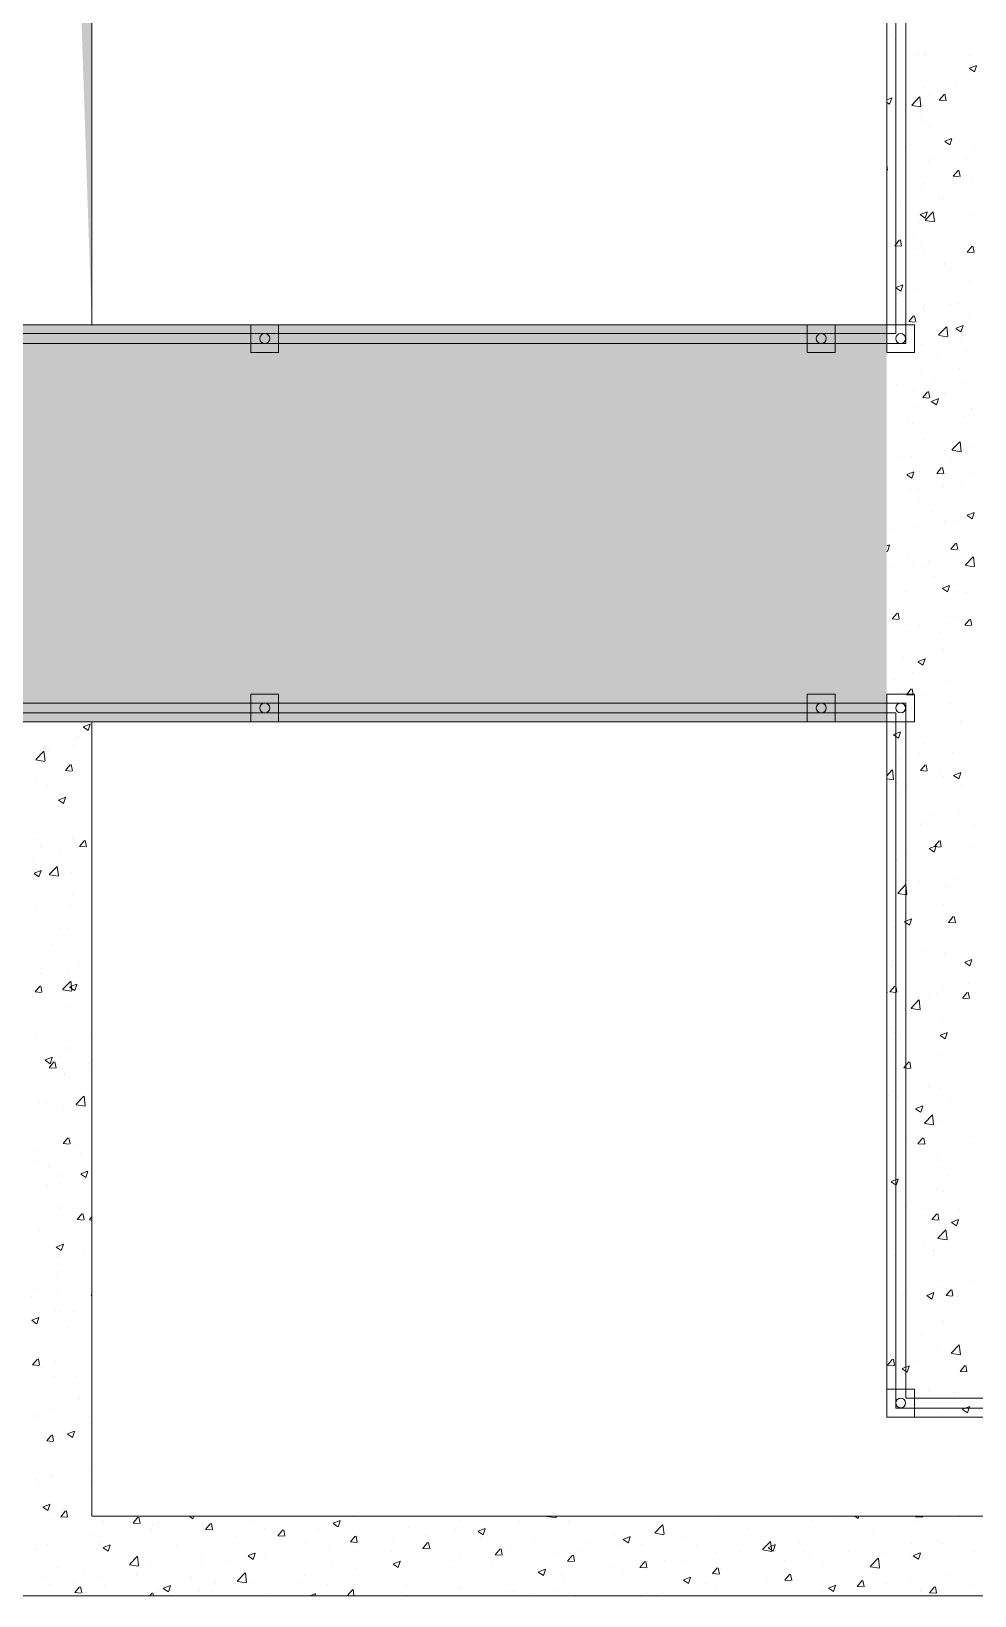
# Model space of a CAD drawing. Header units: millimetres. Extents: x 100 to 1222, y 100 to 694.
# Drawn here: x 285.2 to 294.11, y 521.36 to 536.13 of the extents above; entities that cross this region are included whole.
import ezdxf

# ---------------------------------------------------------------- set-up
doc = ezdxf.new("R2010")
doc.units = ezdxf.units.MM
for name, color, linetype, lineweight in [('Alvenaria', 8, 'Continuous', 9), ('Aço 1020', 6, 'Continuous', 9), ('PAREDE', 7, 'Continuous', 9)]:
    doc.layers.add(name, color=color, linetype=linetype, lineweight=lineweight)
pattern_1 = [(50, (-7.4424, -3450.46003), (0.68319251, -0.05977157), [0.0714375, -0.7858125]), (355, (-7.4424, -3450.46), (-0.13216283, 0.71646317), [0.05715, -0.62865219]), (100.451445, (-7.38545, -3450.465), (0.55102968, 0.65669157), [0.06071253, -0.66783842]), (46.1842, (-7.4424, -3450.2695), (1.0165464, -0.15765873), [0.10715625, -1.17871875]), (96.635558, (-7.3577, -3450.2827), (0.8902655, 0.92784797), [0.09106884, -1.00175853]), (351.18415, (-7.4424, -3450.2695), (0.8902655, 0.92784797), [0.08572488, -0.942974]), (21, (-7.34714, -3450.31716), (0.56855397, -0.38349449), [0.0714375, -0.7858125]), (326, (-7.34714, -3450.31716), (0.23175761, 0.69070487), [0.05715, -0.62865]), (71.451445, (-7.29976, -3450.3491), (0.80031157, 0.30721038), [0.06071253, -0.66783727]), (37.5, (-7.44239, -3450.46003), (0.011582262, 0.317081396), [0, -0.62103, 0, -0.638175, 0, -0.63103125]), (7.5, (-7.4424, -3450.46003), (0.250573734, 0.375677156), [0, -0.363855, 0, -0.6067425, 0, -0.24050625]), (327.5, (-7.6548, -3450.46003), (0.508464732, -0.02148279), [0, -0.238125, 0, -0.74295, 0, -0.9858375]), (317.5, (-7.75004, -3450.46003), (0.55548443, 0.09534934), [0, -0.3095625, 0, -0.493395, 0, -0.7000875])]

msp = doc.modelspace()

# ---------------------------------------------------------------- hatches: boundary and pattern name
at = {"layer": 'Alvenaria'}
h = msp.add_hatch(dxfattribs=at)
h.set_pattern_fill('AR-CONC', color=256, scale=0.00375)
h.set_pattern_definition(pattern_1)
edge = h.paths.add_edge_path()
edge.add_line((285.775, 533.362), (285.775, 555.487))
edge.add_line((285.025, 555.487), (285.025, 533.362))
edge.add_line((285.775, 555.487), (285.025, 555.487))
h = msp.add_hatch(dxfattribs=at)
h.set_pattern_fill('AR-CONC', color=256, scale=0.00375)
h.set_pattern_definition(pattern_1)
h.paths.add_polyline_path([(293.275, 533.362), (276.775, 533.362), (276.775, 529.612), (293.275, 529.612)])

# ---------------------------------------------------------------- linework, layer by layer
for p, q in [((293.356, 536.052), (293.356, 536.052)), ((293.865, 536.031), (293.865, 536.031)), ((293.557, 535.924), (293.557, 535.924)), ((293.577, 535.913), (293.577, 535.913)), ((293.636, 535.901), (293.636, 535.901)), ((293.647, 535.918), (293.647, 535.918)), ((294.066, 535.903), (294.066, 535.903)), ((294.055, 535.782), (294.102, 535.75)), ((294.056, 535.785), (294.123, 535.81)), ((294.103, 535.75), (294.122, 535.807)), ((293.635, 535.601), (293.635, 535.601)), ((293.928, 535.617), (293.928, 535.617)), ((293.275, 535.485), (293.322, 535.503)), ((293.275, 535.461), (293.302, 535.443)), ((293.302, 535.443), (293.322, 535.5)), ((293.327, 535.538), (293.327, 535.538)), ((293.512, 535.436), (293.586, 535.513)), ((293.513, 535.432), (293.598, 535.419)), ((293.598, 535.423), (293.588, 535.513)), ((293.675, 535.546), (293.675, 535.546)), ((293.77, 535.481), (293.816, 535.535)), ((293.77, 535.481), (293.827, 535.476)), ((293.835, 535.477), (293.824, 535.537)), ((293.597, 535.332), (293.597, 535.332)), ((293.624, 535.284), (293.624, 535.284)), ((293.678, 535.241), (293.678, 535.241)), ((293.916, 535.273), (293.916, 535.273)), ((293.49, 535.06), (293.49, 535.06)), ((293.823, 535.091), (293.87, 535.059)), ((293.824, 535.094), (293.891, 535.12)), ((293.825, 535.123), (293.825, 535.123)), ((293.871, 535.059), (293.89, 535.117)), ((293.998, 535.038), (293.998, 535.038)), ((294.101, 535.034), (294.101, 535.034)), ((293.284, 534.82), (293.275, 534.868)), ((293.427, 534.866), (293.427, 534.866)), ((293.612, 534.967), (293.612, 534.967)), ((293.666, 534.897), (293.666, 534.897)), ((293.691, 534.932), (293.691, 534.932)), ((294.026, 534.944), (294.026, 534.944)), ((293.275, 534.819), (293.276, 534.819)), ((293.633, 534.695), (293.633, 534.695)), ((293.902, 534.764), (293.948, 534.819)), ((293.902, 534.764), (293.959, 534.759)), ((293.967, 534.761), (293.956, 534.82)), ((294.089, 534.717), (294.089, 534.717)), ((293.3, 534.575), (293.3, 534.575)), ((293.6, 534.65), (293.6, 534.65)), ((293.776, 534.569), (293.776, 534.569)), ((293.809, 534.554), (293.809, 534.554)), ((293.415, 534.521), (293.415, 534.521)), ((293.591, 534.401), (293.639, 534.369)), ((293.592, 534.403), (293.659, 534.429)), ((293.638, 534.35), (293.712, 534.428)), ((293.639, 534.368), (293.658, 534.426)), ((293.725, 534.337), (293.714, 534.428)), ((294.078, 534.399), (294.078, 534.399)), ((293.589, 534.332), (293.589, 534.332)), ((293.639, 534.347), (293.724, 534.334)), ((293.351, 534.107), (293.397, 534.162)), ((293.351, 534.107), (293.408, 534.102)), ((293.416, 534.104), (293.405, 534.164)), ((293.525, 534.193), (293.525, 534.193)), ((293.594, 534.126), (293.594, 534.126)), ((294.034, 534.048), (294.08, 534.102)), ((294.1, 534.044), (294.089, 534.104)), ((293.316, 533.961), (293.316, 533.961)), ((293.577, 534.015), (293.577, 534.015)), ((293.623, 534.067), (293.623, 534.067)), ((294.034, 534.048), (294.091, 534.043)), ((294.066, 534.082), (294.066, 534.082)), ((293.822, 533.917), (293.822, 533.917)), ((293.824, 533.939), (293.824, 533.939)), ((293.876, 533.897), (293.876, 533.897)), ((293.36, 533.71), (293.407, 533.678)), ((293.361, 533.713), (293.427, 533.738)), ((293.407, 533.678), (293.427, 533.735)), ((293.566, 533.698), (293.566, 533.698)), ((294.055, 533.765), (294.055, 533.765)), ((293.434, 533.583), (293.434, 533.583)), ((293.626, 533.521), (293.626, 533.521)), ((293.864, 533.552), (293.864, 533.552)), ((293.942, 533.562), (293.942, 533.562)), ((293.483, 533.391), (293.529, 533.446)), ((293.483, 533.391), (293.54, 533.386)), ((293.549, 533.388), (293.537, 533.447)), ((293.554, 533.381), (293.554, 533.381)), ((293.63, 533.488), (293.63, 533.488)), ((294.043, 533.448), (294.043, 533.448)), ((293.764, 533.265), (293.838, 533.342)), ((293.766, 533.261), (293.85, 533.248)), ((293.851, 533.252), (293.841, 533.342)), ((293.928, 533.326), (293.975, 533.294)), ((293.929, 533.329), (293.996, 533.355)), ((293.974, 533.224), (293.974, 533.224)), ((293.976, 533.294), (293.995, 533.352)), ((293.375, 533.145), (293.375, 533.145)), ((293.613, 533.177), (293.613, 533.177)), ((293.757, 533.075), (293.757, 533.075)), ((294.032, 533.131), (294.032, 533.131)), ((293.449, 532.968), (293.449, 532.968)), ((293.543, 533.064), (293.543, 533.064)), ((293.591, 532.92), (293.591, 532.92)), ((293.958, 532.947), (293.958, 532.947)), ((293.363, 532.801), (293.363, 532.801)), ((293.724, 532.848), (293.724, 532.848)), ((294.02, 532.814), (294.02, 532.814)), ((293.531, 532.747), (293.531, 532.747)), ((293.615, 532.674), (293.661, 532.729)), ((293.615, 532.674), (293.672, 532.669)), ((293.681, 532.671), (293.67, 532.731)), ((293.696, 532.636), (293.744, 532.604)), ((293.698, 532.638), (293.764, 532.664)), ((293.744, 532.604), (293.763, 532.661)), ((293.819, 532.711), (293.819, 532.711)), ((293.567, 532.591), (293.567, 532.591)), ((294.008, 532.497), (294.008, 532.497)), ((294.075, 532.552), (294.075, 532.552)), ((294.076, 532.569), (294.076, 532.569)), ((293.473, 532.473), (293.473, 532.473)), ((293.519, 532.43), (293.519, 532.43)), ((293.628, 532.282), (293.628, 532.282)), ((293.89, 532.179), (293.965, 532.257)), ((293.977, 532.166), (293.967, 532.257)), ((293.997, 532.18), (293.997, 532.18)), ((294.062, 532.208), (294.062, 532.208)), ((293.382, 532.104), (293.382, 532.104)), ((293.508, 532.113), (293.508, 532.113)), ((293.824, 532.176), (293.824, 532.176)), ((293.89, 532.083), (293.89, 532.083)), ((293.892, 532.176), (293.977, 532.163)), ((293.465, 531.945), (293.512, 531.913)), ((293.466, 531.948), (293.532, 531.973)), ((293.512, 531.913), (293.532, 531.97)), ((293.583, 531.976), (293.583, 531.976)), ((293.747, 531.958), (293.793, 532.013)), ((293.747, 531.958), (293.804, 531.953)), ((293.813, 531.955), (293.802, 532.014)), ((294.091, 531.955), (294.091, 531.955)), ((293.496, 531.796), (293.496, 531.796)), ((293.573, 531.801), (293.573, 531.801)), ((293.812, 531.832), (293.812, 531.832)), ((293.985, 531.863), (293.985, 531.863)), ((293.588, 531.714), (293.588, 531.714)), ((293.701, 531.598), (293.701, 531.598)), ((294.034, 531.564), (294.101, 531.59)), ((293.485, 531.479), (293.485, 531.479)), ((293.561, 531.456), (293.561, 531.456)), ((293.817, 531.505), (293.817, 531.505)), ((293.922, 531.504), (293.922, 531.504)), ((293.974, 531.546), (293.974, 531.546)), ((294.033, 531.561), (294.08, 531.529)), ((294.081, 531.529), (294.1, 531.587)), ((293.323, 531.425), (293.323, 531.425)), ((293.879, 531.242), (293.925, 531.296)), ((293.945, 531.238), (293.934, 531.298)), ((293.275, 531.273), (293.301, 531.283)), ((293.275, 531.225), (293.28, 531.222)), ((293.281, 531.222), (293.3, 531.28)), ((293.473, 531.162), (293.473, 531.162)), ((293.879, 531.242), (293.936, 531.237)), ((293.962, 531.229), (293.962, 531.229)), ((294.017, 531.094), (294.091, 531.171)), ((294.104, 531.081), (294.093, 531.171)), ((293.311, 531.081), (293.311, 531.081)), ((293.515, 531.112), (293.515, 531.112)), ((293.625, 531.076), (293.625, 531.076)), ((293.671, 531.128), (293.671, 531.128)), ((294.018, 531.09), (294.103, 531.077)), ((294.024, 531.09), (294.024, 531.09)), ((293.716, 530.984), (293.716, 530.984)), ((293.801, 530.871), (293.849, 530.839)), ((293.803, 530.873), (293.869, 530.899)), ((293.849, 530.839), (293.868, 530.896)), ((293.95, 530.912), (293.95, 530.912)), ((293.421, 530.752), (293.421, 530.752)), ((293.461, 530.845), (293.461, 530.845)), ((294.022, 530.832), (294.022, 530.832)), ((293.326, 530.627), (293.326, 530.627)), ((293.328, 530.585), (293.374, 530.64)), ((293.328, 530.585), (293.385, 530.58)), ((293.394, 530.581), (293.383, 530.641)), ((293.834, 530.606), (293.834, 530.606)), ((293.939, 530.595), (293.939, 530.595)), ((294.012, 530.525), (294.057, 530.58)), ((294.077, 530.522), (294.066, 530.581)), ((293.45, 530.527), (293.45, 530.527)), ((293.586, 530.508), (293.586, 530.508)), ((293.772, 530.456), (293.772, 530.456)), ((294.01, 530.487), (294.01, 530.487)), ((294.012, 530.525), (294.069, 530.52)), ((293.814, 530.299), (293.814, 530.299)), ((293.927, 530.277), (293.927, 530.277)), ((293.438, 530.21), (293.438, 530.21)), ((293.57, 530.18), (293.617, 530.148)), ((293.571, 530.183), (293.638, 530.208)), ((293.617, 530.148), (293.637, 530.206)), ((293.649, 530.119), (293.649, 530.119)), ((293.76, 530.112), (293.76, 530.112)), ((293.341, 530.013), (293.341, 530.013)), ((293.521, 530.08), (293.521, 530.08)), ((293.85, 529.991), (293.85, 529.991)), ((293.427, 529.893), (293.427, 529.893)), ((293.461, 529.868), (293.506, 529.923)), ((293.461, 529.868), (293.517, 529.863)), ((293.526, 529.865), (293.515, 529.925)), ((293.622, 529.87), (293.622, 529.87)), ((293.916, 529.96), (293.916, 529.96)), ((293.509, 529.736), (293.509, 529.736)), ((293.87, 529.784), (293.87, 529.784)), ((285.693, 529.564), (285.741, 529.532)), ((285.694, 529.566), (285.761, 529.592)), ((285.741, 529.531), (285.76, 529.589)), ((293.415, 529.576), (293.415, 529.576)), ((293.459, 529.635), (293.459, 529.635)), ((293.904, 529.643), (293.904, 529.643)), ((293.968, 529.614), (293.968, 529.614)), ((285.605, 529.381), (285.605, 529.381)), ((285.631, 529.459), (285.631, 529.459)), ((285.647, 529.471), (285.647, 529.471)), ((293.338, 529.489), (293.385, 529.457)), ((293.339, 529.492), (293.406, 529.518)), ((293.386, 529.457), (293.405, 529.515)), ((293.619, 529.408), (293.619, 529.408)), ((285.247, 529.256), (285.321, 529.333)), ((285.248, 529.253), (285.333, 529.239)), ((285.334, 529.243), (285.323, 529.334)), ((285.339, 529.364), (285.339, 529.364)), ((285.367, 529.349), (285.367, 529.349)), ((293.404, 529.259), (293.404, 529.259)), ((293.583, 529.302), (293.583, 529.302)), ((293.893, 529.326), (293.893, 529.326)), ((285.253, 529.078), (285.253, 529.078)), ((285.527, 529.153), (285.572, 529.207)), ((285.527, 529.153), (285.583, 529.148)), ((285.592, 529.149), (285.581, 529.209)), ((285.619, 529.142), (285.619, 529.142)), ((293.275, 529.104), (293.327, 529.158)), ((293.34, 529.067), (293.329, 529.158)), ((293.593, 529.152), (293.639, 529.207)), ((293.593, 529.152), (293.65, 529.147)), ((293.658, 529.149), (293.647, 529.208)), ((293.782, 529.127), (293.782, 529.127)), ((293.811, 529.093), (293.811, 529.093)), ((293.906, 529.106), (293.954, 529.074)), ((293.908, 529.109), (293.974, 529.134)), ((293.954, 529.074), (293.973, 529.131)), ((293.97, 529.111), (293.97, 529.111)), ((285.355, 529.005), (285.355, 529.005)), ((285.457, 528.986), (285.457, 528.986)), ((285.715, 529.053), (285.715, 529.053)), ((293.275, 529.074), (293.339, 529.064)), ((293.369, 529.032), (293.369, 529.032)), ((293.392, 528.942), (293.392, 528.942)), ((293.475, 529.02), (293.475, 529.02)), ((293.881, 529.009), (293.881, 529.009)), ((293.983, 528.999), (293.983, 528.999)), ((285.461, 528.873), (285.509, 528.841)), ((285.463, 528.876), (285.529, 528.901)), ((285.482, 528.868), (285.482, 528.868)), ((285.509, 528.841), (285.528, 528.898)), ((285.608, 528.825), (285.608, 528.825)), ((285.465, 528.677), (285.465, 528.677)), ((293.593, 528.643), (293.593, 528.643)), ((293.619, 528.664), (293.619, 528.664)), ((293.72, 528.736), (293.72, 528.736)), ((293.869, 528.692), (293.869, 528.692)), ((293.958, 528.767), (293.958, 528.767)), ((285.272, 528.5), (285.272, 528.5)), ((285.596, 528.508), (285.596, 528.508)), ((285.659, 528.436), (285.705, 528.491)), ((285.724, 528.433), (285.713, 528.493)), ((293.38, 528.625), (293.38, 528.625)), ((293.725, 528.435), (293.771, 528.49)), ((293.79, 528.432), (293.779, 528.492)), ((294.101, 528.621), (294.101, 528.621)), ((285.29, 528.44), (285.29, 528.44)), ((285.473, 528.372), (285.473, 528.372)), ((285.659, 528.436), (285.716, 528.431)), ((293.469, 528.36), (293.469, 528.36)), ((293.675, 528.415), (293.722, 528.383)), ((293.676, 528.418), (293.743, 528.443)), ((293.708, 528.391), (293.708, 528.391)), ((293.722, 528.383), (293.742, 528.441)), ((293.725, 528.435), (293.782, 528.43)), ((293.858, 528.375), (293.858, 528.375)), ((294.068, 528.439), (294.068, 528.439)), ((285.214, 528.301), (285.214, 528.301)), ((285.231, 528.185), (285.298, 528.21)), ((285.277, 528.15), (285.297, 528.208)), ((285.373, 528.171), (285.447, 528.248)), ((285.46, 528.158), (285.449, 528.248)), ((293.369, 528.308), (293.369, 528.308)), ((285.23, 528.182), (285.277, 528.15)), ((285.375, 528.167), (285.459, 528.154)), ((285.584, 528.19), (285.584, 528.19)), ((293.379, 527.995), (293.453, 528.072)), ((293.407, 528.156), (293.407, 528.156)), ((293.466, 527.982), (293.455, 528.072)), ((293.58, 528.095), (293.58, 528.095)), ((293.818, 528.063), (293.818, 528.063)), ((293.846, 528.058), (293.846, 528.058)), ((293.916, 528.135), (293.916, 528.135)), ((285.565, 528.005), (285.565, 528.005)), ((285.591, 527.994), (285.591, 527.994)), ((293.357, 527.991), (293.357, 527.991)), ((293.381, 527.991), (293.465, 527.978)), ((293.457, 528.016), (293.457, 528.016)), ((293.608, 528.028), (293.608, 528.028)), ((285.25, 527.871), (285.25, 527.871)), ((285.573, 527.873), (285.573, 527.873)), ((293.444, 527.727), (293.511, 527.753)), ((293.491, 527.692), (293.51, 527.75)), ((293.808, 527.886), (293.808, 527.886)), ((293.857, 527.719), (293.903, 527.774)), ((293.923, 527.716), (293.912, 527.775)), ((285.315, 527.629), (285.315, 527.629)), ((285.479, 527.662), (285.479, 527.662)), ((285.553, 527.661), (285.553, 527.661)), ((293.346, 527.674), (293.346, 527.674)), ((293.443, 527.724), (293.49, 527.692)), ((293.567, 527.688), (293.567, 527.688)), ((293.726, 527.65), (293.726, 527.65)), ((293.835, 527.741), (293.835, 527.741)), ((293.857, 527.719), (293.914, 527.714)), ((285.405, 527.507), (285.405, 527.507)), ((285.561, 527.556), (285.561, 527.556)), ((293.616, 527.458), (293.616, 527.458)), ((285.606, 527.379), (285.606, 527.379)), ((285.663, 527.332), (285.663, 527.332)), ((293.317, 527.312), (293.317, 527.312)), ((293.334, 527.357), (293.334, 527.357)), ((293.823, 527.424), (293.823, 527.424)), ((293.918, 527.391), (293.918, 527.391)), ((294.011, 527.341), (294.059, 527.309)), ((294.013, 527.344), (294.079, 527.369)), ((294.059, 527.309), (294.078, 527.366)), ((285.287, 527.234), (285.287, 527.234)), ((285.302, 527.285), (285.302, 527.285)), ((285.499, 527.085), (285.573, 527.162)), ((285.55, 527.239), (285.55, 527.239)), ((285.586, 527.072), (285.576, 527.163)), ((293.541, 527.164), (293.541, 527.164)), ((285.216, 527.023), (285.216, 527.023)), ((285.24, 527.063), (285.286, 527.118)), ((285.24, 527.063), (285.297, 527.058)), ((285.305, 527.06), (285.294, 527.119)), ((285.501, 527.082), (285.586, 527.068)), ((285.566, 527.108), (285.614, 527.076)), ((285.568, 527.111), (285.634, 527.136)), ((285.614, 527.076), (285.634, 527.133)), ((293.275, 527.061), (293.279, 527.062)), ((293.275, 527.051), (293.278, 527.059)), ((293.306, 527.062), (293.352, 527.117)), ((293.306, 527.062), (293.363, 527.057)), ((293.322, 527.04), (293.322, 527.04)), ((293.372, 527.059), (293.361, 527.119)), ((293.668, 527.015), (293.668, 527.015)), ((293.742, 527.036), (293.742, 527.036)), ((293.811, 527.107), (293.811, 527.107)), ((293.906, 527.047), (293.906, 527.047)), ((293.989, 527.003), (294.035, 527.057)), ((294.055, 526.999), (294.044, 527.059)), ((294.049, 527.142), (294.049, 527.142)), ((285.413, 526.957), (285.413, 526.957)), ((285.538, 526.922), (285.538, 526.922)), ((285.724, 527.002), (285.724, 527.002)), ((293.505, 526.909), (293.579, 526.987)), ((293.507, 526.906), (293.592, 526.893)), ((293.577, 526.889), (293.577, 526.889)), ((293.592, 526.896), (293.582, 526.987)), ((293.989, 527.003), (294.046, 526.998)), ((293.311, 526.722), (293.311, 526.722)), ((293.8, 526.79), (293.8, 526.79)), ((294.016, 526.719), (294.016, 526.719)), ((285.248, 526.665), (285.248, 526.665)), ((285.527, 526.605), (285.527, 526.605)), ((285.764, 526.66), (285.764, 526.66)), ((293.351, 526.679), (293.351, 526.679)), ((293.417, 526.64), (293.417, 526.64)), ((293.655, 526.671), (293.655, 526.671)), ((293.78, 526.65), (293.827, 526.618)), ((293.781, 526.653), (293.848, 526.679)), ((293.805, 526.68), (293.805, 526.68)), ((293.827, 526.618), (293.847, 526.676)), ((293.86, 526.658), (293.86, 526.658)), ((285.336, 526.42), (285.403, 526.446)), ((285.382, 526.385), (285.402, 526.443)), ((285.476, 526.456), (285.476, 526.456)), ((285.539, 526.515), (285.539, 526.515)), ((293.788, 526.472), (293.788, 526.472)), ((285.231, 526.409), (285.231, 526.409)), ((285.335, 526.417), (285.382, 526.385)), ((285.372, 526.347), (285.418, 526.401)), ((285.372, 526.347), (285.429, 526.342)), ((285.438, 526.343), (285.427, 526.403)), ((285.513, 526.284), (285.513, 526.284)), ((285.515, 526.288), (285.515, 526.288)), ((285.74, 526.387), (285.74, 526.387)), ((285.751, 526.316), (285.751, 526.316)), ((293.299, 526.405), (293.299, 526.405)), ((293.405, 526.295), (293.405, 526.295)), ((293.438, 526.346), (293.484, 526.401)), ((293.438, 526.346), (293.495, 526.341)), ((293.504, 526.342), (293.493, 526.402)), ((293.766, 526.343), (293.766, 526.343)), ((293.614, 526.252), (293.614, 526.252)), ((293.674, 526.171), (293.674, 526.171)), ((293.777, 526.155), (293.777, 526.155)), ((285.284, 526.027), (285.284, 526.027)), ((285.349, 526.031), (285.349, 526.031)), ((285.625, 526), (285.7, 526.077)), ((285.627, 525.996), (285.712, 525.983)), ((285.712, 525.987), (285.702, 526.077)), ((293.288, 526.088), (293.288, 526.088)), ((293.367, 526.065), (293.367, 526.065)), ((293.549, 525.962), (293.616, 525.988)), ((293.596, 525.927), (293.615, 525.985)), ((293.875, 526.043), (293.875, 526.043)), ((285.262, 525.909), (285.262, 525.909)), ((285.501, 525.94), (285.501, 525.94)), ((285.503, 525.971), (285.503, 525.971)), ((293.515, 525.967), (293.515, 525.967)), ((293.548, 525.96), (293.595, 525.928)), ((293.631, 525.824), (293.706, 525.901)), ((293.718, 525.811), (293.708, 525.901)), ((293.765, 525.838), (293.765, 525.838)), ((285.504, 525.63), (285.55, 525.685)), ((285.57, 525.627), (285.559, 525.686)), ((293.276, 525.771), (293.276, 525.771)), ((293.485, 525.687), (293.485, 525.687)), ((293.57, 525.629), (293.616, 525.684)), ((293.574, 525.683), (293.574, 525.683)), ((293.636, 525.626), (293.625, 525.686)), ((293.633, 525.82), (293.718, 525.807)), ((294.105, 525.702), (294.105, 525.702)), ((285.25, 525.565), (285.25, 525.565)), ((285.492, 525.654), (285.492, 525.654)), ((285.504, 525.63), (285.561, 525.625)), ((285.611, 525.612), (285.611, 525.612)), ((293.57, 525.629), (293.627, 525.624)), ((293.866, 525.671), (293.866, 525.671)), ((293.993, 525.666), (293.993, 525.666)), ((285.245, 525.459), (285.245, 525.459)), ((285.365, 525.416), (285.365, 525.416)), ((285.672, 525.523), (285.672, 525.523)), ((293.754, 525.521), (293.754, 525.521)), ((293.803, 525.474), (293.803, 525.474)), ((285.473, 525.25), (285.473, 525.25)), ((285.48, 525.337), (285.48, 525.337)), ((285.672, 525.343), (285.719, 525.311)), ((285.673, 525.346), (285.739, 525.371)), ((285.719, 525.311), (285.739, 525.369)), ((293.316, 525.269), (293.364, 525.237)), ((293.317, 525.272), (293.384, 525.297)), ((293.364, 525.237), (293.383, 525.294)), ((293.615, 525.295), (293.615, 525.295)), ((293.854, 525.326), (293.854, 525.326)), ((285.36, 525.236), (285.36, 525.236)), ((293.299, 525.2), (293.299, 525.2)), ((293.742, 525.204), (293.742, 525.204)), ((293.808, 525.179), (293.808, 525.179)), ((285.469, 525.02), (285.469, 525.02)), ((285.483, 525.038), (285.483, 525.038)), ((285.636, 524.914), (285.682, 524.968)), ((285.702, 524.91), (285.691, 524.97)), ((293.5, 525.072), (293.5, 525.072)), ((293.603, 524.951), (293.603, 524.951)), ((293.611, 525.045), (293.611, 525.045)), ((293.702, 524.913), (293.748, 524.968)), ((293.768, 524.909), (293.757, 524.969)), ((293.964, 524.998), (293.964, 524.998)), ((294.008, 525.051), (294.008, 525.051)), ((285.281, 524.821), (285.281, 524.821)), ((285.636, 524.914), (285.693, 524.909)), ((285.711, 524.94), (285.711, 524.94)), ((285.752, 524.914), (285.775, 524.939)), ((285.753, 524.911), (285.775, 524.907)), ((293.365, 524.919), (293.365, 524.919)), ((293.702, 524.913), (293.759, 524.908)), ((293.73, 524.887), (293.73, 524.887)), ((293.758, 524.738), (293.832, 524.816)), ((293.845, 524.725), (293.834, 524.816)), ((293.885, 524.885), (293.932, 524.853)), ((293.886, 524.888), (293.953, 524.914)), ((293.932, 524.853), (293.952, 524.911)), ((285.44, 524.652), (285.487, 524.62)), ((285.441, 524.655), (285.508, 524.681)), ((285.457, 524.703), (285.457, 524.703)), ((285.487, 524.62), (285.507, 524.678)), ((293.618, 524.695), (293.618, 524.695)), ((293.759, 524.735), (293.844, 524.722)), ((285.297, 524.552), (285.297, 524.552)), ((285.461, 524.564), (285.461, 524.564)), ((285.699, 524.596), (285.699, 524.596)), ((293.353, 524.575), (293.353, 524.575)), ((293.714, 524.623), (293.714, 524.623)), ((293.719, 524.57), (293.719, 524.57)), ((285.445, 524.385), (285.445, 524.385)), ((285.498, 524.424), (285.498, 524.424)), ((293.571, 524.477), (293.571, 524.477)), ((285.242, 524.253), (285.242, 524.253)), ((285.449, 524.22), (285.449, 524.22)), ((285.769, 524.197), (285.775, 524.206)), ((293.433, 524.208), (293.433, 524.208)), ((293.463, 524.247), (293.463, 524.247)), ((293.654, 524.197), (293.721, 524.223)), ((293.701, 524.163), (293.72, 524.22)), ((293.707, 524.253), (293.707, 524.253)), ((293.8, 524.268), (293.8, 524.268)), ((293.835, 524.196), (293.881, 524.251)), ((293.9, 524.193), (293.889, 524.253)), ((294.065, 524.326), (294.065, 524.326)), ((285.21, 524.189), (285.21, 524.189)), ((285.434, 524.068), (285.434, 524.068)), ((285.769, 524.197), (285.775, 524.197)), ((293.634, 524.08), (293.634, 524.08)), ((293.653, 524.195), (293.7, 524.163)), ((293.835, 524.196), (293.892, 524.191)), ((293.941, 524.187), (293.941, 524.187)), ((285.208, 523.962), (285.255, 523.93)), ((285.209, 523.964), (285.276, 523.99)), ((285.256, 523.93), (285.275, 523.987)), ((285.47, 524.044), (285.47, 524.044)), ((285.616, 524.046), (285.616, 524.046)), ((293.696, 523.936), (293.696, 523.936)), ((293.814, 523.95), (293.814, 523.95)), ((294.052, 523.982), (294.052, 523.982)), ((285.559, 523.892), (285.559, 523.892)), ((293.608, 523.839), (293.608, 523.839)), ((285.279, 523.615), (285.279, 523.615)), ((285.422, 523.751), (285.422, 523.751)), ((293.684, 523.619), (293.684, 523.619)), ((293.752, 523.702), (293.752, 523.702)), ((293.884, 523.653), (293.958, 523.73)), ((293.886, 523.649), (293.97, 523.636)), ((293.971, 523.64), (293.96, 523.73)), ((285.217, 523.541), (285.263, 523.595)), ((285.217, 523.541), (285.274, 523.536)), ((285.283, 523.537), (285.272, 523.597)), ((285.308, 523.516), (285.308, 523.516)), ((285.431, 523.559), (285.431, 523.559)), ((293.284, 523.54), (293.33, 523.595)), ((293.284, 523.54), (293.341, 523.535)), ((293.349, 523.536), (293.338, 523.596)), ((293.421, 523.504), (293.469, 523.472)), ((293.422, 523.507), (293.489, 523.532)), ((293.469, 523.472), (293.488, 523.529)), ((293.563, 523.575), (293.563, 523.575)), ((293.802, 523.606), (293.802, 523.606)), ((293.967, 523.48), (294.013, 523.535)), ((293.967, 523.48), (294.024, 523.475)), ((294.032, 523.477), (294.021, 523.536)), ((285.411, 523.434), (285.411, 523.434)), ((285.632, 523.431), (285.632, 523.431)), ((285.659, 523.22), (285.659, 523.22)), ((293.313, 523.199), (293.313, 523.199)), ((293.551, 523.23), (293.551, 523.23)), ((293.566, 523.216), (293.566, 523.216)), ((293.569, 523.271), (293.569, 523.271)), ((293.673, 523.302), (293.673, 523.302)), ((293.912, 523.278), (293.912, 523.278)), ((294.075, 523.194), (294.075, 523.194)), ((285.239, 523.047), (285.239, 523.047)), ((285.241, 523.075), (285.241, 523.075)), ((285.399, 523.117), (285.399, 523.117)), ((285.75, 523.054), (285.75, 523.054)), ((293.767, 523.088), (293.767, 523.088)), ((293.797, 523.062), (293.797, 523.062)), ((293.99, 523.12), (294.037, 523.088)), ((293.991, 523.123), (294.058, 523.149)), ((294.037, 523.088), (294.057, 523.146)), ((285.35, 522.824), (285.396, 522.879)), ((285.415, 522.821), (285.404, 522.88)), ((285.545, 522.887), (285.592, 522.855)), ((285.546, 522.89), (285.613, 522.916)), ((285.593, 522.855), (285.612, 522.913)), ((285.647, 522.875), (285.647, 522.875)), ((285.35, 522.824), (285.407, 522.819)), ((285.388, 522.8), (285.388, 522.8)), ((285.409, 522.844), (285.409, 522.844)), ((285.467, 522.838), (285.467, 522.838)), ((285.257, 522.461), (285.257, 522.461)), ((285.376, 522.483), (285.376, 522.483)), ((285.397, 522.5), (285.397, 522.5)), ((285.564, 522.567), (285.564, 522.567)), ((285.757, 522.547), (285.757, 522.547)), ((285.765, 522.439), (285.765, 522.439)), ((285.276, 522.409), (285.276, 522.409)), ((285.313, 522.197), (285.36, 522.165)), ((285.314, 522.199), (285.381, 522.225)), ((285.361, 522.165), (285.38, 522.222)), ((285.364, 522.166), (285.364, 522.166)), ((285.482, 522.108), (285.528, 522.162)), ((285.507, 522.171), (285.507, 522.171)), ((285.547, 522.104), (285.536, 522.164)), ((285.375, 522.083), (285.375, 522.083)), ((285.482, 522.108), (285.539, 522.103)), ((285.883, 522.061), (285.883, 522.061)), ((286.165, 522.048), (286.211, 522.103)), ((286.165, 522.048), (286.222, 522.043)), ((286.231, 522.044), (286.22, 522.104)), ((286.337, 521.987), (286.337, 521.987)), ((286.347, 522.031), (286.347, 522.031)), ((286.392, 522.04), (286.392, 522.04)), ((286.694, 522.112), (286.729, 522.088)), ((286.73, 522.088), (286.738, 522.112)), ((286.818, 522.048), (286.818, 522.048)), ((286.848, 521.988), (286.894, 522.043)), ((286.848, 521.988), (286.905, 521.983)), ((286.9, 522.018), (286.9, 522.018)), ((286.914, 521.985), (286.903, 522.044)), ((287.058, 522.033), (287.058, 522.033)), ((287.297, 522.064), (287.297, 522.064)), ((287.409, 521.997), (287.409, 521.997)), ((287.658, 522.112), (287.658, 522.112)), ((287.687, 522.013), (287.687, 522.013)), ((288.051, 522.044), (288.098, 522.012)), ((288.052, 522.047), (288.119, 522.072)), ((288.099, 522.012), (288.118, 522.07)), ((288.242, 522.108), (288.242, 522.108)), ((288.766, 522.002), (288.766, 522.002)), ((289.255, 522.069), (289.255, 522.069)), ((289.421, 521.971), (289.488, 521.996)), ((289.448, 522.005), (289.448, 522.005)), ((289.467, 521.936), (289.487, 521.993)), ((289.809, 522.052), (289.809, 522.052)), ((290.072, 522.109), (290.157, 522.096)), ((290.157, 522.1), (290.156, 522.112)), ((290.272, 522.061), (290.272, 522.061)), ((291.087, 521.955), (291.161, 522.032)), ((291.174, 521.942), (291.163, 522.032)), ((291.189, 522.012), (291.189, 522.012)), ((291.684, 522.084), (291.684, 522.084)), ((291.96, 521.993), (291.96, 521.993)), ((292.561, 522.072), (292.561, 522.072)), ((292.8, 522.103), (292.8, 522.103)), ((292.973, 522.112), (293.005, 522.091)), ((293.005, 522.09), (293.013, 522.112)), ((293.548, 522.107), (293.552, 522.112)), ((293.548, 522.107), (293.605, 522.102)), ((293.566, 522.065), (293.566, 522.065)), ((293.614, 522.103), (293.612, 522.112)), ((293.626, 522.033), (293.626, 522.033)), ((293.9, 522.095), (293.9, 522.095)), ((285.236, 521.841), (285.236, 521.841)), ((285.353, 521.849), (285.353, 521.849)), ((285.792, 521.936), (285.792, 521.936)), ((285.847, 521.92), (285.847, 521.92)), ((285.858, 521.875), (285.858, 521.875)), ((285.883, 521.816), (285.95, 521.842)), ((286.096, 521.906), (286.096, 521.906)), ((286.457, 521.954), (286.457, 521.954)), ((287.131, 521.918), (287.131, 521.918)), ((287.531, 521.928), (287.577, 521.983)), ((287.531, 521.928), (287.588, 521.923)), ((287.597, 521.925), (287.586, 521.985)), ((287.79, 521.87), (287.79, 521.87)), ((287.917, 521.975), (287.917, 521.975)), ((288.215, 521.869), (288.26, 521.923)), ((288.215, 521.869), (288.272, 521.864)), ((288.247, 521.847), (288.247, 521.847)), ((288.28, 521.865), (288.269, 521.925)), ((288.271, 521.931), (288.271, 521.931)), ((288.425, 521.954), (288.425, 521.954)), ((288.608, 521.894), (288.608, 521.894)), ((288.898, 521.809), (288.944, 521.864)), ((288.934, 521.932), (288.934, 521.932)), ((288.963, 521.805), (288.952, 521.865)), ((289.161, 521.87), (289.161, 521.87)), ((289.209, 521.973), (289.209, 521.973)), ((289.42, 521.968), (289.467, 521.936)), ((289.442, 521.911), (289.442, 521.911)), ((289.717, 521.966), (289.717, 521.966)), ((289.951, 521.889), (289.951, 521.889)), ((290.219, 521.884), (290.219, 521.884)), ((290.459, 521.868), (290.459, 521.868)), ((290.708, 521.951), (290.708, 521.951)), ((290.789, 521.892), (290.836, 521.86)), ((290.79, 521.894), (290.856, 521.92)), ((290.836, 521.859), (290.856, 521.917)), ((290.968, 521.846), (290.968, 521.846)), ((291.089, 521.951), (291.173, 521.938)), ((291.36, 521.914), (291.36, 521.914)), ((291.599, 521.945), (291.599, 521.945)), ((292.104, 521.797), (292.178, 521.874)), ((292.159, 521.818), (292.225, 521.844)), ((292.19, 521.784), (292.18, 521.875)), ((292.205, 521.783), (292.224, 521.841)), ((292.455, 521.874), (292.455, 521.874)), ((292.642, 521.895), (292.642, 521.895)), ((293.01, 521.969), (293.01, 521.969)), ((293.137, 521.966), (293.137, 521.966)), ((293.511, 521.854), (293.511, 521.854)), ((293.75, 521.886), (293.75, 521.886)), ((293.794, 521.856), (293.794, 521.856)), ((285.256, 521.796), (285.256, 521.796)), ((285.882, 521.813), (285.929, 521.781)), ((285.929, 521.781), (285.949, 521.839)), ((286.02, 521.727), (286.02, 521.727)), ((286.131, 521.658), (286.205, 521.735)), ((286.217, 521.645), (286.207, 521.735)), ((286.576, 521.822), (286.576, 521.822)), ((286.806, 521.731), (286.806, 521.731)), ((287.25, 521.737), (287.298, 521.705)), ((287.252, 521.74), (287.318, 521.765)), ((287.298, 521.705), (287.318, 521.762)), ((287.301, 521.803), (287.301, 521.803)), ((287.407, 521.736), (287.407, 521.736)), ((288.009, 521.815), (288.009, 521.815)), ((288.606, 521.775), (288.606, 521.775)), ((288.898, 521.809), (288.955, 521.804)), ((289.243, 521.752), (289.243, 521.752)), ((289.581, 521.749), (289.627, 521.804)), ((289.581, 521.749), (289.638, 521.744)), ((289.647, 521.746), (289.636, 521.805)), ((289.724, 521.813), (289.724, 521.813)), ((290.16, 521.756), (290.16, 521.756)), ((290.264, 521.689), (290.31, 521.744)), ((290.33, 521.686), (290.319, 521.746)), ((290.398, 521.787), (290.398, 521.787)), ((290.759, 521.835), (290.759, 521.835)), ((291.178, 521.695), (291.178, 521.695)), ((291.476, 521.825), (291.476, 521.825)), ((291.672, 521.767), (291.672, 521.767)), ((291.899, 521.779), (291.899, 521.779)), ((291.985, 521.804), (291.985, 521.804)), ((292.105, 521.794), (292.19, 521.78)), ((292.157, 521.815), (292.205, 521.783)), ((292.161, 521.834), (292.161, 521.834)), ((292.31, 521.696), (292.31, 521.696)), ((292.493, 521.782), (292.493, 521.782)), ((292.549, 521.728), (292.549, 521.728)), ((292.91, 521.775), (292.91, 521.775)), ((293.002, 521.761), (293.002, 521.761)), ((293.12, 521.639), (293.194, 521.717)), ((293.207, 521.627), (293.197, 521.717)), ((293.239, 521.76), (293.239, 521.76)), ((293.51, 521.739), (293.51, 521.739)), ((293.526, 521.739), (293.574, 521.707)), ((293.527, 521.742), (293.594, 521.767)), ((293.574, 521.707), (293.593, 521.764)), ((293.615, 521.716), (293.615, 521.716)), ((294.019, 521.718), (294.019, 521.718)), ((294.096, 521.777), (294.096, 521.777)), ((285.465, 521.632), (285.465, 521.632)), ((285.698, 521.575), (285.698, 521.575)), ((285.836, 521.603), (285.836, 521.603)), ((286.132, 521.654), (286.217, 521.641)), ((286.206, 521.578), (286.206, 521.578)), ((286.206, 521.553), (286.206, 521.553)), ((286.325, 521.67), (286.325, 521.67)), ((286.808, 521.657), (286.808, 521.657)), ((287.046, 521.689), (287.046, 521.689)), ((287.147, 521.5), (287.221, 521.577)), ((287.234, 521.487), (287.224, 521.577)), ((287.495, 521.584), (287.495, 521.584)), ((287.778, 521.553), (287.778, 521.553)), ((288.05, 521.68), (288.05, 521.68)), ((288.259, 521.614), (288.259, 521.614)), ((288.619, 521.661), (288.667, 521.629)), ((288.621, 521.663), (288.687, 521.689)), ((288.667, 521.629), (288.686, 521.686)), ((288.754, 521.685), (288.754, 521.685)), ((288.959, 521.598), (288.959, 521.598)), ((289.197, 521.629), (289.197, 521.629)), ((289.558, 521.677), (289.558, 521.677)), ((289.988, 521.584), (290.036, 521.552)), ((289.989, 521.587), (290.056, 521.613)), ((290.036, 521.552), (290.055, 521.61)), ((290.207, 521.567), (290.207, 521.567)), ((290.264, 521.689), (290.321, 521.684)), ((290.696, 521.634), (290.696, 521.634)), ((290.788, 521.588), (290.788, 521.588)), ((290.947, 521.629), (290.993, 521.684)), ((290.947, 521.629), (291.004, 521.624)), ((291.013, 521.626), (291.002, 521.686)), ((291.344, 521.683), (291.344, 521.683)), ((291.348, 521.57), (291.348, 521.57)), ((291.631, 521.57), (291.676, 521.624)), ((291.631, 521.57), (291.687, 521.565)), ((291.696, 521.566), (291.685, 521.626)), ((291.709, 521.617), (291.709, 521.617)), ((292.128, 521.57), (292.128, 521.57)), ((292.314, 521.51), (292.36, 521.565)), ((292.379, 521.506), (292.368, 521.566)), ((292.631, 521.578), (292.631, 521.578)), ((292.683, 521.665), (292.683, 521.665)), ((293.122, 521.636), (293.206, 521.623)), ((293.126, 521.649), (293.126, 521.649)), ((293.86, 521.558), (293.86, 521.558)), ((285.341, 521.532), (285.341, 521.532)), ((285.39, 521.468), (285.39, 521.468)), ((285.607, 521.499), (285.607, 521.499)), ((285.614, 521.391), (285.66, 521.446)), ((285.68, 521.388), (285.669, 521.447)), ((285.846, 521.531), (285.846, 521.531)), ((285.899, 521.447), (285.899, 521.447)), ((286.407, 521.425), (286.407, 521.425)), ((286.45, 521.43), (286.498, 521.398)), ((286.451, 521.432), (286.518, 521.458)), ((286.498, 521.398), (286.517, 521.455)), ((286.715, 521.532), (286.715, 521.532)), ((286.794, 521.414), (286.794, 521.414)), ((286.915, 521.404), (286.915, 521.404)), ((286.939, 521.489), (286.939, 521.489)), ((287.149, 521.496), (287.233, 521.483)), ((287.223, 521.51), (287.223, 521.51)), ((287.289, 521.486), (287.289, 521.486)), ((287.732, 521.489), (287.732, 521.489)), ((287.758, 521.44), (287.758, 521.44)), ((287.997, 521.471), (287.997, 521.471)), ((288.183, 521.362), (288.238, 521.42)), ((288.24, 521.467), (288.24, 521.467)), ((288.247, 521.362), (288.24, 521.42)), ((288.357, 521.519), (288.357, 521.519)), ((288.748, 521.446), (288.748, 521.446)), ((289.232, 521.435), (289.232, 521.435)), ((289.257, 521.424), (289.257, 521.424)), ((289.677, 521.397), (289.677, 521.397)), ((289.713, 521.496), (289.713, 521.496)), ((289.765, 521.403), (289.765, 521.403)), ((290.147, 521.412), (290.147, 521.412)), ((290.233, 521.493), (290.233, 521.493)), ((290.508, 521.459), (290.508, 521.459)), ((291.11, 521.538), (291.11, 521.538)), ((291.357, 521.508), (291.404, 521.476)), ((291.358, 521.511), (291.425, 521.536)), ((291.405, 521.476), (291.424, 521.534)), ((291.572, 521.474), (291.572, 521.474)), ((291.661, 521.45), (291.661, 521.45)), ((292.15, 521.517), (292.15, 521.517)), ((292.314, 521.51), (292.371, 521.505)), ((292.659, 521.4), (292.659, 521.4)), ((292.726, 521.432), (292.773, 521.4)), ((292.727, 521.434), (292.794, 521.46)), ((292.774, 521.4), (292.793, 521.457)), ((292.997, 521.45), (293.043, 521.505)), ((292.997, 521.45), (293.054, 521.445)), ((293.062, 521.447), (293.051, 521.506)), ((293.261, 521.479), (293.261, 521.479)), ((293.499, 521.51), (293.499, 521.51)), ((293.602, 521.427), (293.602, 521.427)), ((293.603, 521.399), (293.603, 521.399)), ((293.68, 521.39), (293.726, 521.445)), ((293.746, 521.387), (293.735, 521.447)), ((294.084, 521.46), (294.084, 521.46)), ((285.614, 521.391), (285.671, 521.386)), ((286.323, 521.362), (286.343, 521.386)), ((286.356, 521.362), (286.352, 521.388)), ((286.384, 521.394), (286.384, 521.394)), ((287.424, 521.382), (287.424, 521.382)), ((287.835, 521.362), (287.887, 521.382)), ((287.88, 521.362), (287.886, 521.379)), ((288.742, 521.368), (288.742, 521.368)), ((289.909, 521.38), (289.909, 521.38)), ((290.274, 521.381), (290.274, 521.381)), ((291.017, 521.379), (291.017, 521.379)), ((291.166, 521.378), (291.166, 521.378)), ((293.68, 521.39), (293.737, 521.385))]:
    msp.add_line(p, q, dxfattribs=at)
at = {"layer": 'Aço 1020'}
for p, q in [((293.36, 538.528), (293.36, 533.278)), ((293.454, 538.434), (293.454, 533.184)), ((287.407, 533.278), (282.157, 533.278)), ((292.657, 533.278), (287.407, 533.278)), ((293.36, 533.278), (292.657, 533.278)), ((287.407, 533.184), (282.157, 533.184)), ((292.657, 533.184), (287.407, 533.184)), ((293.454, 533.184), (292.657, 533.184)), ((282.157, 529.79), (287.407, 529.79)), ((282.157, 529.696), (287.407, 529.696)), ((287.407, 529.79), (292.657, 529.79)), ((287.407, 529.696), (292.657, 529.696)), ((292.657, 529.79), (293.454, 529.79)), ((292.657, 529.696), (293.36, 529.696)), ((293.36, 529.696), (293.36, 523.134)), ((293.454, 529.79), (293.454, 523.228)), ((293.454, 523.228), (298.535, 523.228)), ((293.36, 523.134), (298.629, 523.134))]:
    msp.add_line(p, q, dxfattribs=at)
for points in [[(287.275, 533.362), (287.538, 533.362), (287.538, 533.099), (287.275, 533.099)], [(292.525, 533.362), (292.788, 533.362), (292.788, 533.099), (292.525, 533.099)], [(293.275, 533.362), (293.538, 533.362), (293.538, 533.099), (293.275, 533.099)], [(287.275, 529.874), (287.538, 529.874), (287.538, 529.612), (287.275, 529.612)], [(292.525, 529.874), (292.788, 529.874), (292.788, 529.612), (292.525, 529.612)], [(293.275, 529.874), (293.538, 529.874), (293.538, 529.612), (293.275, 529.612)], [(293.275, 523.312), (293.538, 523.312), (293.538, 523.049), (293.275, 523.049)]]:
    msp.add_lwpolyline(points, close=True, dxfattribs=at)
for centre in [(287.407, 533.231), (292.657, 533.231), (293.407, 533.231), (287.407, 529.743), (292.657, 529.743), (293.407, 529.743), (293.407, 523.181)]:
    msp.add_circle(centre, 0.0469, dxfattribs=at)
at = {"layer": 'PAREDE'}
for p, q in [((293.275, 563.362), (293.275, 533.362)), ((285.775, 533.362), (285.775, 555.487)), ((276.775, 533.362), (293.275, 533.362)), ((276.775, 529.612), (293.275, 529.612)), ((285.775, 522.112), (285.775, 529.612)), ((293.275, 529.612), (293.275, 523.049)), ((293.275, 529.612), (293.275, 523.049)), ((298.713, 523.049), (293.275, 523.049)), ((293.275, 522.112), (285.775, 522.112)), ((300.4, 522.112), (285.775, 522.112)), ((299.65, 522.112), (294.025, 522.112)), ((308.65, 521.362), (266.65, 521.362))]:
    msp.add_line(p, q, dxfattribs=at)
msp.add_lwpolyline([(277.525, 563.362), (293.275, 563.362), (293.275, 533.362), (277.525, 533.362)], close=True, dxfattribs=at)
msp.add_lwpolyline([(307.756, 539.737), (315.4, 539.737), (315.4, 521.362), (266.65, 521.362)], dxfattribs=at)

doc.saveas('drawing.dxf')
